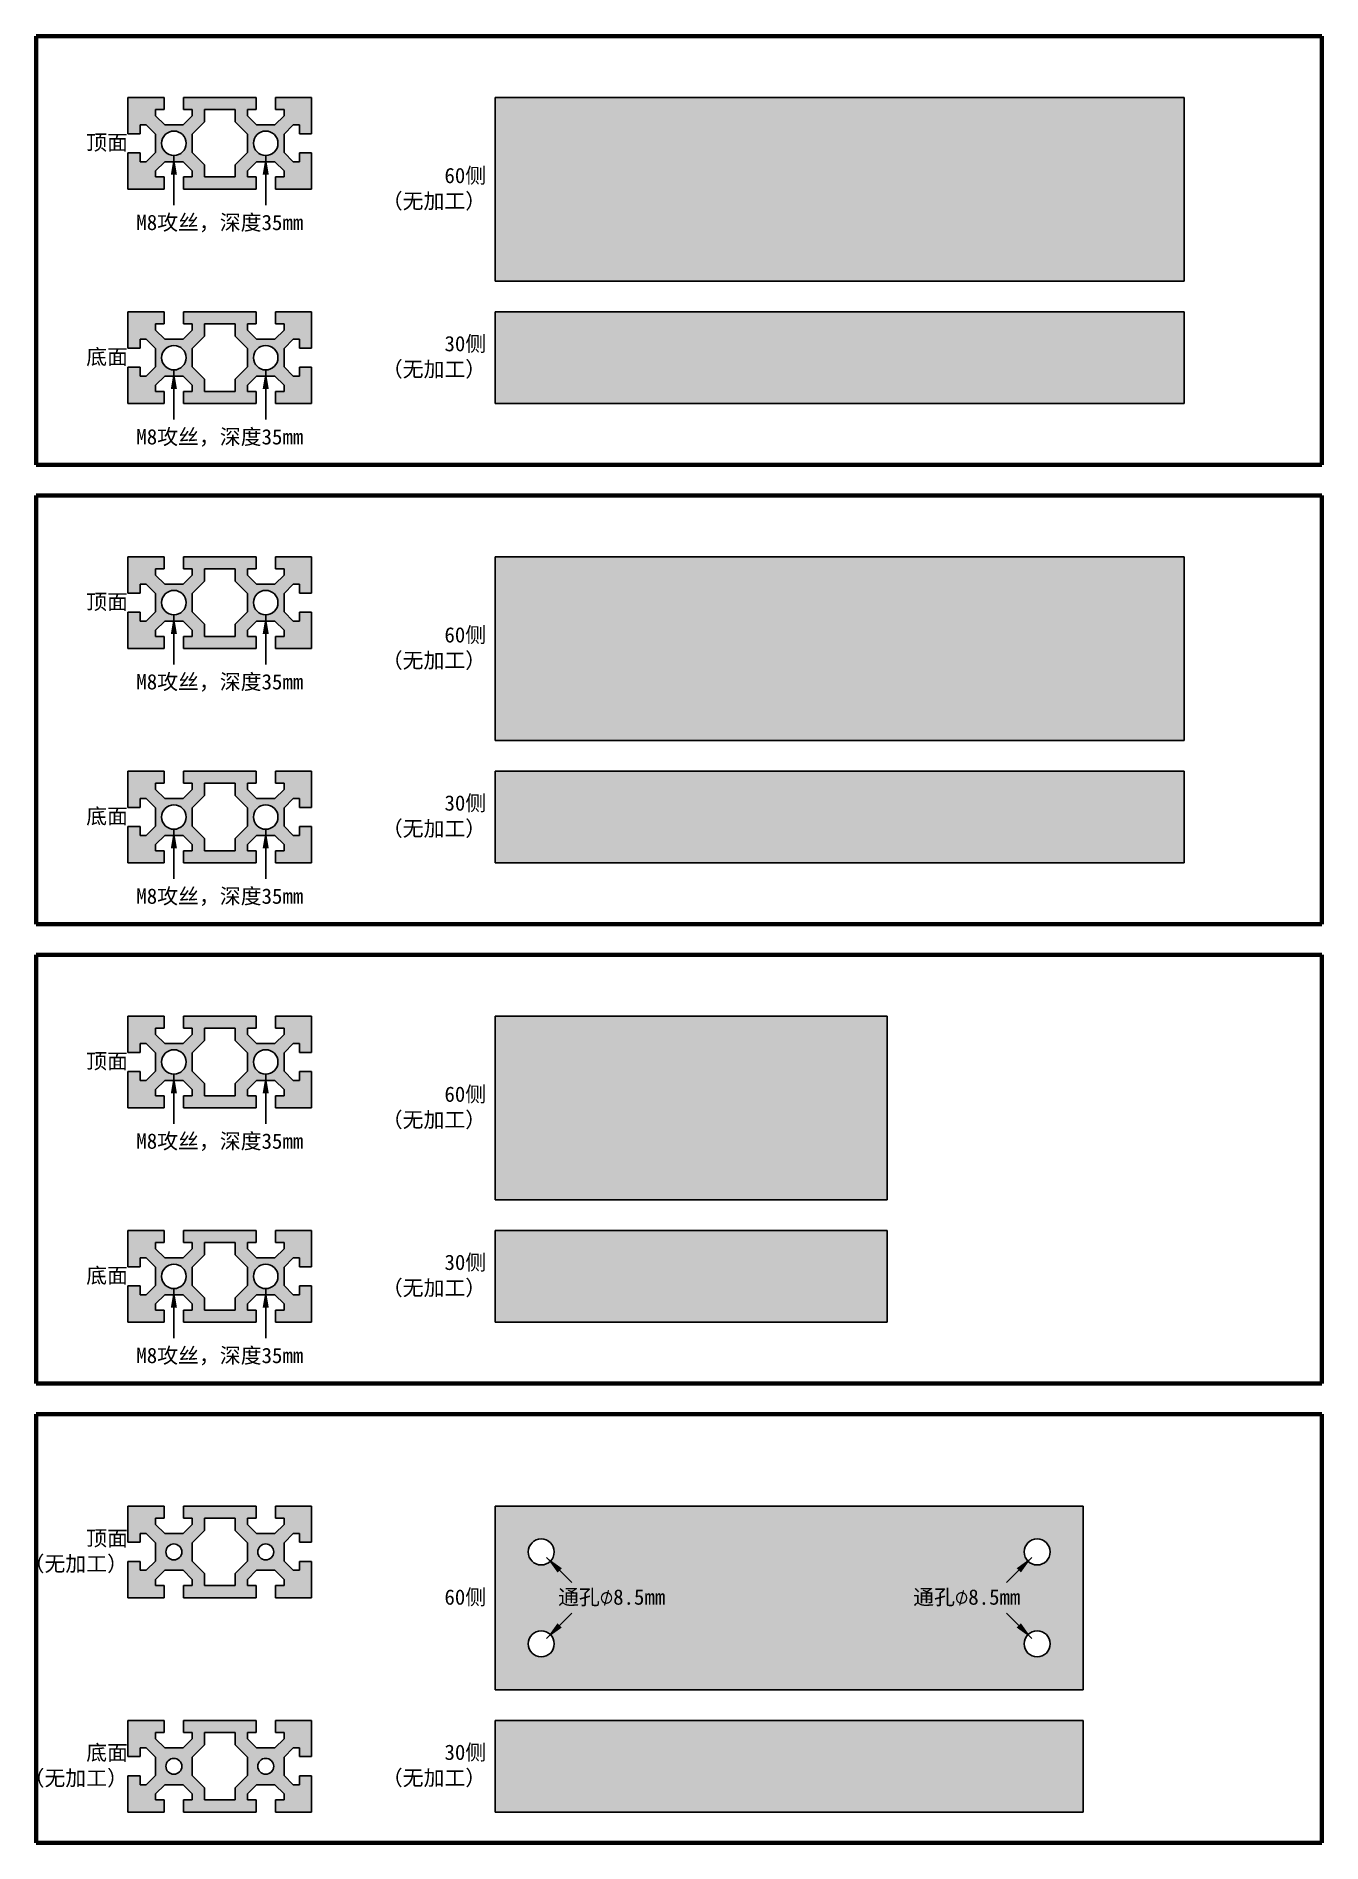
# Model space of a CAD drawing. Header units: millimetres. Extents: x 0 to 420, y -570 to 20.
import ezdxf

# ---------------------------------------------------------------- set-up
doc = ezdxf.new("R2010")
doc.units = ezdxf.units.MM
doc.layers.get('0').update_dxf_attribs({"lineweight": 25, "true_color": 0x000000})
doc.layers.add('Annotations', color=1, linetype='Continuous', lineweight=25, true_color=0xff0000)
doc.layers.add('Edges', color=7, linetype='Continuous', lineweight=100, true_color=0x000000)
doc.styles.get("Standard").update_dxf_attribs({"font": ''})
doc.styles.add('textstyle0', font='')
doc.styles.add('textstyle1', font='')
doc.styles.add('textstyle10', font='')
doc.styles.add('textstyle11', font='')
doc.styles.add('textstyle12', font='')
doc.styles.add('textstyle13', font='')
doc.styles.add('textstyle14', font='')
doc.styles.add('textstyle15', font='')
doc.styles.add('textstyle16', font='')
doc.styles.add('textstyle17', font='')
doc.styles.add('textstyle18', font='')
doc.styles.add('textstyle19', font='')
doc.styles.add('textstyle2', font='')
doc.styles.add('textstyle20', font='')
doc.styles.add('textstyle21', font='')
doc.styles.add('textstyle22', font='')
doc.styles.add('textstyle23', font='')
doc.styles.add('textstyle3', font='')
doc.styles.add('textstyle4', font='')
doc.styles.add('textstyle5', font='')
doc.styles.add('textstyle6', font='')
doc.styles.add('textstyle7', font='')
doc.styles.add('textstyle8', font='')
doc.styles.add('textstyle9', font='')
doc.styles.get('Standard').set_extended_font_data('txt')
doc.styles.get('textstyle0').set_extended_font_data('SimHei')
doc.styles.get('textstyle1').set_extended_font_data('SimHei')
doc.styles.get('textstyle10').set_extended_font_data('SimHei')
doc.styles.get('textstyle11').set_extended_font_data('SimHei')
doc.styles.get('textstyle12').set_extended_font_data('SimHei')
doc.styles.get('textstyle13').set_extended_font_data('SimHei')
doc.styles.get('textstyle14').set_extended_font_data('SimHei')
doc.styles.get('textstyle15').set_extended_font_data('SimHei')
doc.styles.get('textstyle16').set_extended_font_data('SimHei')
doc.styles.get('textstyle17').set_extended_font_data('SimHei')
doc.styles.get('textstyle18').set_extended_font_data('SimHei')
doc.styles.get('textstyle19').set_extended_font_data('SimHei')
doc.styles.get('textstyle2').set_extended_font_data('SimHei')
doc.styles.get('textstyle20').set_extended_font_data('SimHei')
doc.styles.get('textstyle21').set_extended_font_data('SimHei')
doc.styles.get('textstyle22').set_extended_font_data('SimHei')
doc.styles.get('textstyle23').set_extended_font_data('SimHei')
doc.styles.get('textstyle3').set_extended_font_data('SimHei')
doc.styles.get('textstyle4').set_extended_font_data('SimHei')
doc.styles.get('textstyle5').set_extended_font_data('SimHei')
doc.styles.get('textstyle6').set_extended_font_data('SimHei')
doc.styles.get('textstyle7').set_extended_font_data('SimHei')
doc.styles.get('textstyle8').set_extended_font_data('SimHei')
doc.styles.get('textstyle9').set_extended_font_data('SimHei')
doc.dimstyles.get("Standard").update_dxf_attribs({"dimtxt": 6, "dimasz": 6, "dimexe": 3, "dimexo": 1.5, "dimgap": 1.5, "dimtad": 1, "dimtxsty": 'Standard', "dimcen": 2.5, "dimadec": 0, "dimazin": 0, "dimtfac": 1, "dimtmove": 0, "dimatfit": 3, "dimfxl": 1, "dimarcsym": 0})

msp = doc.modelspace()

# ---------------------------------------------------------------- hatches: boundary and pattern name
h = msp.add_hatch(color=256)
h.paths.add_polyline_path([(65, -8), (69, -12), (69, -18), (65, -22), (65, -26), (55, -26), (55, -22), (51, -18), (51, -12), (55, -8), (55, -4), (65, -4)])
h.paths.add_polyline_path([(48.15, 0), (71.85, 0), (71.85, -4), (69, -4), (69, -6), (72, -9), (78, -9), (81, -6), (81, -4), (78.15, -4), (78.15, 0), (90, 0), (90, -11.85), (86, -11.85), (86, -9), (84, -9), (81, -12), (81, -18), (84, -21), (86, -21), (86, -18.15), (90, -18.15), (90, -30), (78.15, -30), (78.15, -26), (81, -26), (81, -24), (78, -21), (72, -21), (69, -24), (69, -26), (71.85, -26), (71.85, -30), (48.15, -30), (48.15, -26), (51, -26), (51, -24), (48, -21), (42, -21), (39, -24), (39, -26), (41.85, -26), (41.85, -30), (30, -30), (30, -18.15), (34, -18.15), (34, -21), (36, -21), (39, -18), (39, -12), (36, -9), (34, -9), (34, -11.85), (30, -11.85), (30, 0), (41.85, 0), (41.85, -4), (39, -4), (39, -6), (42, -9), (48, -9), (51, -6), (51, -4), (48.15, -4)])
edge = h.paths.add_edge_path()
edge.add_arc((75, -15), 4, 0, 360)
edge = h.paths.add_edge_path()
edge.add_arc((45, -15), 4, 0, 360)
h = msp.add_hatch(color=256)
h.paths.add_polyline_path([(150, -60), (375, -60), (375, 0), (150, 0)])
h.paths.add_polyline_path([(150, -100), (375, -100), (375, -70), (150, -70)])
h = msp.add_hatch(color=256)
h.paths.add_polyline_path([(65, -78), (69, -82), (69, -88), (65, -92), (65, -96), (55, -96), (55, -92), (51, -88), (51, -82), (55, -78), (55, -74), (65, -74)])
h.paths.add_polyline_path([(48.15, -70), (71.85, -70), (71.85, -74), (69, -74), (69, -76), (72, -79), (78, -79), (81, -76), (81, -74), (78.15, -74), (78.15, -70), (90, -70), (90, -81.85), (86, -81.85), (86, -79), (84, -79), (81, -82), (81, -88), (84, -91), (86, -91), (86, -88.15), (90, -88.15), (90, -100), (78.15, -100), (78.15, -96), (81, -96), (81, -94), (78, -91), (72, -91), (69, -94), (69, -96), (71.85, -96), (71.85, -100), (48.15, -100), (48.15, -96), (51, -96), (51, -94), (48, -91), (42, -91), (39, -94), (39, -96), (41.85, -96), (41.85, -100), (30, -100), (30, -88.15), (34, -88.15), (34, -91), (36, -91), (39, -88), (39, -82), (36, -79), (34, -79), (34, -81.85), (30, -81.85), (30, -70), (41.85, -70), (41.85, -74), (39, -74), (39, -76), (42, -79), (48, -79), (51, -76), (51, -74), (48.15, -74)])
edge = h.paths.add_edge_path()
edge.add_arc((75, -85), 4, 0, 360)
edge = h.paths.add_edge_path()
edge.add_arc((45, -85), 4, 0, 360)
h = msp.add_hatch(color=256)
h.paths.add_polyline_path([(65, -158), (69, -162), (69, -168), (65, -172), (65, -176), (55, -176), (55, -172), (51, -168), (51, -162), (55, -158), (55, -154), (65, -154)])
h.paths.add_polyline_path([(48.15, -150), (71.85, -150), (71.85, -154), (69, -154), (69, -156), (72, -159), (78, -159), (81, -156), (81, -154), (78.15, -154), (78.15, -150), (90, -150), (90, -161.85), (86, -161.85), (86, -159), (84, -159), (81, -162), (81, -168), (84, -171), (86, -171), (86, -168.15), (90, -168.15), (90, -180), (78.15, -180), (78.15, -176), (81, -176), (81, -174), (78, -171), (72, -171), (69, -174), (69, -176), (71.85, -176), (71.85, -180), (48.15, -180), (48.15, -176), (51, -176), (51, -174), (48, -171), (42, -171), (39, -174), (39, -176), (41.85, -176), (41.85, -180), (30, -180), (30, -168.15), (34, -168.15), (34, -171), (36, -171), (39, -168), (39, -162), (36, -159), (34, -159), (34, -161.85), (30, -161.85), (30, -150), (41.85, -150), (41.85, -154), (39, -154), (39, -156), (42, -159), (48, -159), (51, -156), (51, -154), (48.15, -154)])
edge = h.paths.add_edge_path()
edge.add_arc((75, -165), 4, 0, 360)
edge = h.paths.add_edge_path()
edge.add_arc((45, -165), 4, 0, 360)
h = msp.add_hatch(color=256)
h.paths.add_polyline_path([(150, -210), (375, -210), (375, -150), (150, -150)])
h.paths.add_polyline_path([(150, -250), (375, -250), (375, -220), (150, -220)])
h = msp.add_hatch(color=256)
h.paths.add_polyline_path([(65, -228), (69, -232), (69, -238), (65, -242), (65, -246), (55, -246), (55, -242), (51, -238), (51, -232), (55, -228), (55, -224), (65, -224)])
h.paths.add_polyline_path([(48.15, -220), (71.85, -220), (71.85, -224), (69, -224), (69, -226), (72, -229), (78, -229), (81, -226), (81, -224), (78.15, -224), (78.15, -220), (90, -220), (90, -231.85), (86, -231.85), (86, -229), (84, -229), (81, -232), (81, -238), (84, -241), (86, -241), (86, -238.15), (90, -238.15), (90, -250), (78.15, -250), (78.15, -246), (81, -246), (81, -244), (78, -241), (72, -241), (69, -244), (69, -246), (71.85, -246), (71.85, -250), (48.15, -250), (48.15, -246), (51, -246), (51, -244), (48, -241), (42, -241), (39, -244), (39, -246), (41.85, -246), (41.85, -250), (30, -250), (30, -238.15), (34, -238.15), (34, -241), (36, -241), (39, -238), (39, -232), (36, -229), (34, -229), (34, -231.85), (30, -231.85), (30, -220), (41.85, -220), (41.85, -224), (39, -224), (39, -226), (42, -229), (48, -229), (51, -226), (51, -224), (48.15, -224)])
edge = h.paths.add_edge_path()
edge.add_arc((75, -235), 4, 0, 360)
edge = h.paths.add_edge_path()
edge.add_arc((45, -235), 4, 0, 360)
h = msp.add_hatch(color=256)
h.paths.add_polyline_path([(65, -308), (69, -312), (69, -318), (65, -322), (65, -326), (55, -326), (55, -322), (51, -318), (51, -312), (55, -308), (55, -304), (65, -304)])
h.paths.add_polyline_path([(48.15, -300), (71.85, -300), (71.85, -304), (69, -304), (69, -306), (72, -309), (78, -309), (81, -306), (81, -304), (78.15, -304), (78.15, -300), (90, -300), (90, -311.85), (86, -311.85), (86, -309), (84, -309), (81, -312), (81, -318), (84, -321), (86, -321), (86, -318.15), (90, -318.15), (90, -330), (78.15, -330), (78.15, -326), (81, -326), (81, -324), (78, -321), (72, -321), (69, -324), (69, -326), (71.85, -326), (71.85, -330), (48.15, -330), (48.15, -326), (51, -326), (51, -324), (48, -321), (42, -321), (39, -324), (39, -326), (41.85, -326), (41.85, -330), (30, -330), (30, -318.15), (34, -318.15), (34, -321), (36, -321), (39, -318), (39, -312), (36, -309), (34, -309), (34, -311.85), (30, -311.85), (30, -300), (41.85, -300), (41.85, -304), (39, -304), (39, -306), (42, -309), (48, -309), (51, -306), (51, -304), (48.15, -304)])
edge = h.paths.add_edge_path()
edge.add_arc((75, -315), 4, 0, 360)
edge = h.paths.add_edge_path()
edge.add_arc((45, -315), 4, 0, 360)
h = msp.add_hatch(color=256)
h.paths.add_polyline_path([(278, -370), (150, -370), (150, -400), (278, -400)])
h.paths.add_polyline_path([(150, -360), (278, -360), (278, -300), (150, -300)])
h = msp.add_hatch(color=256)
h.paths.add_polyline_path([(65, -378), (69, -382), (69, -388), (65, -392), (65, -396), (55, -396), (55, -392), (51, -388), (51, -382), (55, -378), (55, -374), (65, -374)])
h.paths.add_polyline_path([(48.15, -370), (71.85, -370), (71.85, -374), (69, -374), (69, -376), (72, -379), (78, -379), (81, -376), (81, -374), (78.15, -374), (78.15, -370), (90, -370), (90, -381.85), (86, -381.85), (86, -379), (84, -379), (81, -382), (81, -388), (84, -391), (86, -391), (86, -388.15), (90, -388.15), (90, -400), (78.15, -400), (78.15, -396), (81, -396), (81, -394), (78, -391), (72, -391), (69, -394), (69, -396), (71.85, -396), (71.85, -400), (48.15, -400), (48.15, -396), (51, -396), (51, -394), (48, -391), (42, -391), (39, -394), (39, -396), (41.85, -396), (41.85, -400), (30, -400), (30, -388.15), (34, -388.15), (34, -391), (36, -391), (39, -388), (39, -382), (36, -379), (34, -379), (34, -381.85), (30, -381.85), (30, -370), (41.85, -370), (41.85, -374), (39, -374), (39, -376), (42, -379), (48, -379), (51, -376), (51, -374), (48.15, -374)])
edge = h.paths.add_edge_path()
edge.add_arc((75, -385), 4, 0, 360)
edge = h.paths.add_edge_path()
edge.add_arc((45, -385), 4, 0, 360)
h = msp.add_hatch(color=256)
h.paths.add_polyline_path([(36, -469), (39, -472), (39, -478), (36, -481), (34, -481), (34, -478.15), (30, -478.15), (30, -490), (41.85, -490), (41.85, -486), (39, -486), (39, -484), (42, -481), (48, -481), (51, -484), (51, -486), (48.15, -486), (48.15, -490), (71.85, -490), (71.85, -486), (69, -486), (69, -484), (72, -481), (78, -481), (81, -484), (81, -486), (78.15, -486), (78.15, -490), (90, -490), (90, -478.15), (86, -478.15), (86, -481), (84, -481), (81, -478), (81, -472), (84, -469), (86, -469), (86, -471.85), (90, -471.85), (90, -460), (78.15, -460), (78.15, -464), (81, -464), (81, -466), (78, -469), (72, -469), (69, -466), (69, -464), (71.85, -464), (71.85, -460), (48.15, -460), (48.15, -464), (51, -464), (51, -466), (48, -469), (42, -469), (39, -466), (39, -464), (41.85, -464), (41.85, -460), (30, -460), (30, -471.85), (34, -471.85), (34, -469)])
h.paths.add_polyline_path([(65, -482), (65, -486), (55, -486), (55, -482), (51, -478), (51, -472), (55, -468), (55, -464), (65, -464), (65, -468), (69, -472), (69, -478)])
edge = h.paths.add_edge_path()
edge.add_arc((45, -475), 2.6, 0, 360)
edge = h.paths.add_edge_path()
edge.add_arc((75, -475), 2.6, 0, 360)
h = msp.add_hatch(color=256)
h.paths.add_polyline_path([(150, -460), (150, -520), (342, -520), (342, -460)])
edge = h.paths.add_edge_path()
edge.add_arc((165, -475), 4.25, 0, 360)
edge = h.paths.add_edge_path()
edge.add_arc((327, -475), 4.25, 0, 360)
edge = h.paths.add_edge_path()
edge.add_arc((165, -505), 4.25, 0, 360)
edge = h.paths.add_edge_path()
edge.add_arc((327, -505), 4.25, 0, 360)
h = msp.add_hatch(color=256)
h.paths.add_polyline_path([(36, -539), (39, -542), (39, -548), (36, -551), (34, -551), (34, -548.15), (30, -548.15), (30, -560), (41.85, -560), (41.85, -556), (39, -556), (39, -554), (42, -551), (48, -551), (51, -554), (51, -556), (48.15, -556), (48.15, -560), (71.85, -560), (71.85, -556), (69, -556), (69, -554), (72, -551), (78, -551), (81, -554), (81, -556), (78.15, -556), (78.15, -560), (90, -560), (90, -548.15), (86, -548.15), (86, -551), (84, -551), (81, -548), (81, -542), (84, -539), (86, -539), (86, -541.85), (90, -541.85), (90, -530), (78.15, -530), (78.15, -534), (81, -534), (81, -536), (78, -539), (72, -539), (69, -536), (69, -534), (71.85, -534), (71.85, -530), (48.15, -530), (48.15, -534), (51, -534), (51, -536), (48, -539), (42, -539), (39, -536), (39, -534), (41.85, -534), (41.85, -530), (30, -530), (30, -541.85), (34, -541.85), (34, -539)])
h.paths.add_polyline_path([(65, -552), (65, -556), (55, -556), (55, -552), (51, -548), (51, -542), (55, -538), (55, -534), (65, -534), (65, -538), (69, -542), (69, -548)])
edge = h.paths.add_edge_path()
edge.add_arc((45, -545), 2.6, 0, 360)
edge = h.paths.add_edge_path()
edge.add_arc((75, -545), 2.6, 0, 360)
msp.add_hatch(color=256).paths.add_polyline_path([(342, -560), (342, -530), (150, -530), (150, -560)])

# ---------------------------------------------------------------- linework, layer by layer
for p, q in [((30, -11.85), (30, 0)), ((30, 0), (41.85, 0)), ((41.85, 0), (41.85, -4)), ((48.15, 0), (48.15, -4)), ((48.15, 0), (71.85, 0)), ((71.85, 0), (71.85, -4)), ((78.15, 0), (78.15, -4)), ((375, 0), (150, 0)), ((150, 0), (150, -60)), ((375, -60), (375, 0)), ((39, -4), (41.85, -4)), ((39, -6), (39, -4)), ((48.15, -4), (51, -4)), ((51, -4), (51, -6)), ((55, -8), (55, -4)), ((55, -4), (65, -4)), ((65, -8), (65, -4)), ((69, -4), (71.85, -4)), ((69, -6), (69, -4)), ((78.15, 0), (90, 0)), ((78.15, -4), (81, -4)), ((81, -4), (81, -6)), ((90, 0), (90, -11.85)), ((34, -11.85), (34, -9)), ((34, -9), (36, -9)), ((36, -9), (39, -12)), ((42, -9), (39, -6)), ((48, -9), (42, -9)), ((51, -6), (48, -9)), ((51, -12), (55, -8)), ((65, -8), (69, -12)), ((72, -9), (69, -6)), ((78, -9), (72, -9)), ((81, -6), (78, -9)), ((81, -12), (84, -9)), ((84, -9), (86, -9)), ((86, -9), (86, -11.85)), ((30, -11.85), (34, -11.85)), ((39, -12), (39, -18)), ((51, -18), (51, -12)), ((69, -12), (69, -18)), ((81, -18), (81, -12)), ((90, -11.85), (86, -11.85)), ((30, -30), (30, -18.15)), ((30, -18.15), (34, -18.15)), ((34, -21), (34, -18.15)), ((36, -21), (34, -21)), ((39, -18), (36, -21)), ((39, -24), (42, -21)), ((42, -21), (48, -21)), ((48, -21), (51, -24)), ((55, -22), (51, -18)), ((55, -22), (55, -26)), ((69, -18), (65, -22)), ((65, -22), (65, -26)), ((69, -24), (72, -21)), ((72, -21), (78, -21)), ((78, -21), (81, -24)), ((84, -21), (81, -18)), ((86, -21), (84, -21)), ((90, -18.15), (86, -18.15)), ((86, -18.15), (86, -21)), ((90, -18.15), (90, -30)), ((39, -26), (39, -24)), ((41.85, -26), (39, -26)), ((41.85, -30), (41.85, -26)), ((48.15, -30), (48.15, -26)), ((51, -26), (48.15, -26)), ((51, -24), (51, -26)), ((65, -26), (55, -26)), ((69, -26), (69, -24)), ((71.85, -26), (69, -26)), ((71.85, -30), (71.85, -26)), ((78.15, -30), (78.15, -26)), ((81, -26), (78.15, -26)), ((81, -24), (81, -26)), ((41.85, -30), (30, -30)), ((71.85, -30), (48.15, -30)), ((90, -30), (78.15, -30)), ((150, -60), (375, -60)), ((30, -81.85), (30, -70)), ((30, -70), (41.85, -70)), ((41.85, -70), (41.85, -74)), ((48.15, -70), (48.15, -74)), ((48.15, -70), (71.85, -70)), ((71.85, -70), (71.85, -74)), ((78.15, -70), (90, -70)), ((78.15, -70), (78.15, -74)), ((90, -70), (90, -81.85)), ((375, -70), (150, -70)), ((150, -70), (150, -100)), ((375, -100), (375, -70)), ((39, -74), (41.85, -74)), ((39, -76), (39, -74)), ((42, -79), (39, -76)), ((51, -76), (48, -79)), ((48.15, -74), (51, -74)), ((51, -74), (51, -76)), ((55, -78), (55, -74)), ((55, -74), (65, -74)), ((65, -78), (65, -74)), ((69, -74), (71.85, -74)), ((69, -76), (69, -74)), ((72, -79), (69, -76)), ((81, -76), (78, -79)), ((78.15, -74), (81, -74)), ((81, -74), (81, -76)), ((30, -81.85), (34, -81.85)), ((34, -81.85), (34, -79)), ((34, -79), (36, -79)), ((36, -79), (39, -82)), ((39, -82), (39, -88)), ((48, -79), (42, -79)), ((51, -82), (55, -78)), ((51, -88), (51, -82)), ((65, -78), (69, -82)), ((69, -82), (69, -88)), ((78, -79), (72, -79)), ((81, -82), (84, -79)), ((81, -88), (81, -82)), ((84, -79), (86, -79)), ((86, -79), (86, -81.85)), ((90, -81.85), (86, -81.85)), ((30, -100), (30, -88.15)), ((30, -88.15), (34, -88.15)), ((34, -91), (34, -88.15)), ((39, -88), (36, -91)), ((55, -92), (51, -88)), ((69, -88), (65, -92)), ((84, -91), (81, -88)), ((90, -88.15), (86, -88.15)), ((86, -88.15), (86, -91)), ((90, -88.15), (90, -100)), ((36, -91), (34, -91)), ((39, -94), (42, -91)), ((39, -96), (39, -94)), ((42, -91), (48, -91)), ((48, -91), (51, -94)), ((51, -94), (51, -96)), ((55, -92), (55, -96)), ((65, -92), (65, -96)), ((69, -94), (72, -91)), ((69, -96), (69, -94)), ((72, -91), (78, -91)), ((78, -91), (81, -94)), ((81, -94), (81, -96)), ((86, -91), (84, -91)), ((41.85, -100), (30, -100)), ((41.85, -96), (39, -96)), ((41.85, -100), (41.85, -96)), ((48.15, -100), (48.15, -96)), ((51, -96), (48.15, -96)), ((71.85, -100), (48.15, -100)), ((65, -96), (55, -96)), ((71.85, -96), (69, -96)), ((71.85, -100), (71.85, -96)), ((78.15, -100), (78.15, -96)), ((81, -96), (78.15, -96)), ((90, -100), (78.15, -100)), ((150, -100), (375, -100)), ((30, -161.85), (30, -150)), ((30, -150), (41.85, -150)), ((41.85, -150), (41.85, -154)), ((48.15, -150), (48.15, -154)), ((48.15, -150), (71.85, -150)), ((71.85, -150), (71.85, -154)), ((78.15, -150), (90, -150)), ((78.15, -150), (78.15, -154)), ((90, -150), (90, -161.85)), ((375, -150), (150, -150)), ((150, -150), (150, -210)), ((375, -210), (375, -150)), ((34, -161.85), (34, -159)), ((34, -159), (36, -159)), ((36, -159), (39, -162)), ((39, -154), (41.85, -154)), ((39, -156), (39, -154)), ((42, -159), (39, -156)), ((48, -159), (42, -159)), ((51, -156), (48, -159)), ((48.15, -154), (51, -154)), ((51, -154), (51, -156)), ((51, -162), (55, -158)), ((55, -158), (55, -154)), ((55, -154), (65, -154)), ((65, -158), (65, -154)), ((65, -158), (69, -162)), ((69, -154), (71.85, -154)), ((69, -156), (69, -154)), ((72, -159), (69, -156)), ((78, -159), (72, -159)), ((81, -156), (78, -159)), ((78.15, -154), (81, -154)), ((81, -154), (81, -156)), ((81, -162), (84, -159)), ((84, -159), (86, -159)), ((86, -159), (86, -161.85)), ((30, -161.85), (34, -161.85)), ((39, -162), (39, -168)), ((51, -168), (51, -162)), ((69, -162), (69, -168)), ((81, -168), (81, -162)), ((90, -161.85), (86, -161.85)), ((30, -180), (30, -168.15)), ((30, -168.15), (34, -168.15)), ((34, -171), (34, -168.15)), ((36, -171), (34, -171)), ((39, -168), (36, -171)), ((39, -174), (42, -171)), ((42, -171), (48, -171)), ((48, -171), (51, -174)), ((55, -172), (51, -168)), ((69, -168), (65, -172)), ((69, -174), (72, -171)), ((72, -171), (78, -171)), ((78, -171), (81, -174)), ((84, -171), (81, -168)), ((86, -171), (84, -171)), ((90, -168.15), (86, -168.15)), ((86, -168.15), (86, -171)), ((90, -168.15), (90, -180)), ((39, -176), (39, -174)), ((41.85, -176), (39, -176)), ((41.85, -180), (41.85, -176)), ((48.15, -180), (48.15, -176)), ((51, -176), (48.15, -176)), ((51, -174), (51, -176)), ((55, -172), (55, -176)), ((65, -176), (55, -176)), ((65, -172), (65, -176)), ((69, -176), (69, -174)), ((71.85, -176), (69, -176)), ((71.85, -180), (71.85, -176)), ((78.15, -180), (78.15, -176)), ((81, -176), (78.15, -176)), ((81, -174), (81, -176)), ((41.85, -180), (30, -180)), ((71.85, -180), (48.15, -180)), ((90, -180), (78.15, -180)), ((150, -210), (375, -210)), ((30, -231.85), (30, -220)), ((30, -220), (41.85, -220)), ((39, -224), (41.85, -224)), ((39, -226), (39, -224)), ((41.85, -220), (41.85, -224)), ((48.15, -220), (48.15, -224)), ((48.15, -220), (71.85, -220)), ((48.15, -224), (51, -224)), ((51, -224), (51, -226)), ((55, -228), (55, -224)), ((55, -224), (65, -224)), ((65, -228), (65, -224)), ((69, -224), (71.85, -224)), ((69, -226), (69, -224)), ((71.85, -220), (71.85, -224)), ((78.15, -220), (90, -220)), ((78.15, -220), (78.15, -224)), ((78.15, -224), (81, -224)), ((81, -224), (81, -226)), ((90, -220), (90, -231.85)), ((375, -220), (150, -220)), ((150, -220), (150, -250)), ((375, -250), (375, -220)), ((34, -231.85), (34, -229)), ((34, -229), (36, -229)), ((36, -229), (39, -232)), ((42, -229), (39, -226)), ((48, -229), (42, -229)), ((51, -226), (48, -229)), ((51, -232), (55, -228)), ((65, -228), (69, -232)), ((72, -229), (69, -226)), ((78, -229), (72, -229)), ((81, -226), (78, -229)), ((81, -232), (84, -229)), ((84, -229), (86, -229)), ((86, -229), (86, -231.85)), ((30, -231.85), (34, -231.85)), ((39, -232), (39, -238)), ((51, -238), (51, -232)), ((69, -232), (69, -238)), ((81, -238), (81, -232)), ((90, -231.85), (86, -231.85)), ((30, -250), (30, -238.15)), ((30, -238.15), (34, -238.15)), ((34, -241), (34, -238.15)), ((36, -241), (34, -241)), ((39, -238), (36, -241)), ((39, -244), (42, -241)), ((42, -241), (48, -241)), ((48, -241), (51, -244)), ((55, -242), (51, -238)), ((69, -238), (65, -242)), ((69, -244), (72, -241)), ((72, -241), (78, -241)), ((78, -241), (81, -244)), ((84, -241), (81, -238)), ((86, -241), (84, -241)), ((90, -238.15), (86, -238.15)), ((86, -238.15), (86, -241)), ((90, -238.15), (90, -250)), ((39, -246), (39, -244)), ((41.85, -246), (39, -246)), ((41.85, -250), (41.85, -246)), ((48.15, -250), (48.15, -246)), ((51, -246), (48.15, -246)), ((51, -244), (51, -246)), ((55, -242), (55, -246)), ((65, -246), (55, -246)), ((65, -242), (65, -246)), ((69, -246), (69, -244)), ((71.85, -246), (69, -246)), ((71.85, -250), (71.85, -246)), ((78.15, -250), (78.15, -246)), ((81, -246), (78.15, -246)), ((81, -244), (81, -246)), ((41.85, -250), (30, -250)), ((71.85, -250), (48.15, -250)), ((90, -250), (78.15, -250)), ((150, -250), (375, -250)), ((30, -311.85), (30, -300)), ((30, -300), (41.85, -300)), ((41.85, -300), (41.85, -304)), ((48.15, -300), (48.15, -304)), ((48.15, -300), (71.85, -300)), ((71.85, -300), (71.85, -304)), ((78.15, -300), (90, -300)), ((78.15, -300), (78.15, -304)), ((90, -300), (90, -311.85)), ((278, -300), (150, -300)), ((150, -300), (150, -360)), ((278, -360), (278, -300)), ((39, -304), (41.85, -304)), ((39, -306), (39, -304)), ((42, -309), (39, -306)), ((51, -306), (48, -309)), ((48.15, -304), (51, -304)), ((51, -304), (51, -306)), ((55, -308), (55, -304)), ((55, -304), (65, -304)), ((65, -308), (65, -304)), ((69, -304), (71.85, -304)), ((69, -306), (69, -304)), ((72, -309), (69, -306)), ((81, -306), (78, -309)), ((78.15, -304), (81, -304)), ((81, -304), (81, -306)), ((30, -311.85), (34, -311.85)), ((34, -311.85), (34, -309)), ((34, -309), (36, -309)), ((36, -309), (39, -312)), ((39, -312), (39, -318)), ((48, -309), (42, -309)), ((51, -312), (55, -308)), ((51, -318), (51, -312)), ((65, -308), (69, -312)), ((69, -312), (69, -318)), ((78, -309), (72, -309)), ((81, -312), (84, -309)), ((81, -318), (81, -312)), ((84, -309), (86, -309)), ((86, -309), (86, -311.85)), ((90, -311.85), (86, -311.85)), ((30, -330), (30, -318.15)), ((30, -318.15), (34, -318.15)), ((34, -321), (34, -318.15)), ((39, -318), (36, -321)), ((55, -322), (51, -318)), ((69, -318), (65, -322)), ((84, -321), (81, -318)), ((90, -318.15), (86, -318.15)), ((86, -318.15), (86, -321)), ((90, -318.15), (90, -330)), ((36, -321), (34, -321)), ((39, -324), (42, -321)), ((39, -326), (39, -324)), ((42, -321), (48, -321)), ((48, -321), (51, -324)), ((51, -324), (51, -326)), ((55, -322), (55, -326)), ((65, -322), (65, -326)), ((69, -324), (72, -321)), ((69, -326), (69, -324)), ((72, -321), (78, -321)), ((78, -321), (81, -324)), ((81, -324), (81, -326)), ((86, -321), (84, -321)), ((41.85, -330), (30, -330)), ((41.85, -326), (39, -326)), ((41.85, -330), (41.85, -326)), ((48.15, -330), (48.15, -326)), ((51, -326), (48.15, -326)), ((71.85, -330), (48.15, -330)), ((65, -326), (55, -326)), ((71.85, -326), (69, -326)), ((71.85, -330), (71.85, -326)), ((78.15, -330), (78.15, -326)), ((81, -326), (78.15, -326)), ((90, -330), (78.15, -330)), ((150, -360), (278, -360)), ((30, -381.85), (30, -370)), ((30, -370), (41.85, -370)), ((41.85, -370), (41.85, -374)), ((48.15, -370), (48.15, -374)), ((48.15, -370), (71.85, -370)), ((71.85, -370), (71.85, -374)), ((78.15, -370), (90, -370)), ((78.15, -370), (78.15, -374)), ((90, -370), (90, -381.85)), ((278, -370), (150, -370)), ((150, -370), (150, -400)), ((278, -400), (278, -370)), ((39, -374), (41.85, -374)), ((39, -376), (39, -374)), ((42, -379), (39, -376)), ((51, -376), (48, -379)), ((48.15, -374), (51, -374)), ((51, -374), (51, -376)), ((55, -378), (55, -374)), ((55, -374), (65, -374)), ((65, -378), (65, -374)), ((69, -374), (71.85, -374)), ((69, -376), (69, -374)), ((72, -379), (69, -376)), ((81, -376), (78, -379)), ((78.15, -374), (81, -374)), ((81, -374), (81, -376)), ((30, -381.85), (34, -381.85)), ((34, -381.85), (34, -379)), ((34, -379), (36, -379)), ((36, -379), (39, -382)), ((39, -382), (39, -388)), ((48, -379), (42, -379)), ((51, -382), (55, -378)), ((51, -388), (51, -382)), ((65, -378), (69, -382)), ((69, -382), (69, -388)), ((78, -379), (72, -379)), ((81, -382), (84, -379)), ((81, -388), (81, -382)), ((84, -379), (86, -379)), ((86, -379), (86, -381.85)), ((90, -381.85), (86, -381.85)), ((30, -400), (30, -388.15)), ((30, -388.15), (34, -388.15)), ((34, -391), (34, -388.15)), ((39, -388), (36, -391)), ((55, -392), (51, -388)), ((69, -388), (65, -392)), ((84, -391), (81, -388)), ((90, -388.15), (86, -388.15)), ((86, -388.15), (86, -391)), ((90, -388.15), (90, -400)), ((36, -391), (34, -391)), ((39, -394), (42, -391)), ((39, -396), (39, -394)), ((42, -391), (48, -391)), ((48, -391), (51, -394)), ((51, -394), (51, -396)), ((55, -392), (55, -396)), ((65, -392), (65, -396)), ((69, -394), (72, -391)), ((69, -396), (69, -394)), ((72, -391), (78, -391)), ((78, -391), (81, -394)), ((81, -394), (81, -396)), ((86, -391), (84, -391)), ((41.85, -400), (30, -400)), ((41.85, -396), (39, -396)), ((41.85, -400), (41.85, -396)), ((48.15, -400), (48.15, -396)), ((51, -396), (48.15, -396)), ((71.85, -400), (48.15, -400)), ((65, -396), (55, -396)), ((71.85, -396), (69, -396)), ((71.85, -400), (71.85, -396)), ((78.15, -400), (78.15, -396)), ((81, -396), (78.15, -396)), ((90, -400), (78.15, -400)), ((150, -400), (278, -400)), ((30, -471.85), (30, -460)), ((30, -460), (41.85, -460)), ((41.85, -460), (41.85, -464)), ((48.15, -460), (48.15, -464)), ((48.15, -460), (71.85, -460)), ((71.85, -460), (71.85, -464)), ((78.15, -460), (90, -460)), ((78.15, -460), (78.15, -464)), ((90, -460), (90, -471.85)), ((342, -460), (150, -460)), ((150, -460), (150, -520)), ((342, -520), (342, -460)), ((39, -464), (41.85, -464)), ((39, -466), (39, -464)), ((42, -469), (39, -466)), ((51, -466), (48, -469)), ((48.15, -464), (51, -464)), ((51, -464), (51, -466)), ((55, -468), (55, -464)), ((55, -464), (65, -464)), ((65, -468), (65, -464)), ((69, -464), (71.85, -464)), ((69, -466), (69, -464)), ((72, -469), (69, -466)), ((81, -466), (78, -469)), ((78.15, -464), (81, -464)), ((81, -464), (81, -466)), ((30, -471.85), (34, -471.85)), ((34, -471.85), (34, -469)), ((34, -469), (36, -469)), ((36, -469), (39, -472)), ((39, -472), (39, -478)), ((48, -469), (42, -469)), ((51, -472), (55, -468)), ((51, -478), (51, -472)), ((65, -468), (69, -472)), ((69, -472), (69, -478)), ((78, -469), (72, -469)), ((81, -472), (84, -469)), ((81, -478), (81, -472)), ((84, -469), (86, -469)), ((86, -469), (86, -471.85)), ((90, -471.85), (86, -471.85)), ((30, -490), (30, -478.15)), ((30, -478.15), (34, -478.15)), ((34, -481), (34, -478.15)), ((36, -481), (34, -481)), ((39, -478), (36, -481)), ((39, -484), (42, -481)), ((42, -481), (48, -481)), ((48, -481), (51, -484)), ((55, -482), (51, -478)), ((55, -482), (55, -486)), ((69, -478), (65, -482)), ((65, -482), (65, -486)), ((69, -484), (72, -481)), ((72, -481), (78, -481)), ((78, -481), (81, -484)), ((84, -481), (81, -478)), ((86, -481), (84, -481)), ((90, -478.15), (86, -478.15)), ((86, -478.15), (86, -481)), ((90, -478.15), (90, -490)), ((39, -486), (39, -484)), ((41.85, -486), (39, -486)), ((41.85, -490), (41.85, -486)), ((48.15, -490), (48.15, -486)), ((51, -486), (48.15, -486)), ((51, -484), (51, -486)), ((65, -486), (55, -486)), ((69, -486), (69, -484)), ((71.85, -486), (69, -486)), ((71.85, -490), (71.85, -486)), ((78.15, -490), (78.15, -486)), ((81, -486), (78.15, -486)), ((81, -484), (81, -486)), ((41.85, -490), (30, -490)), ((71.85, -490), (48.15, -490)), ((90, -490), (78.15, -490)), ((150, -520), (342, -520)), ((30, -541.85), (30, -530)), ((30, -530), (41.85, -530)), ((41.85, -530), (41.85, -534)), ((48.15, -530), (48.15, -534)), ((48.15, -530), (71.85, -530)), ((71.85, -530), (71.85, -534)), ((78.15, -530), (90, -530)), ((78.15, -530), (78.15, -534)), ((90, -530), (90, -541.85)), ((342, -530), (150, -530)), ((150, -530), (150, -560)), ((342, -560), (342, -530)), ((39, -534), (41.85, -534)), ((39, -536), (39, -534)), ((42, -539), (39, -536)), ((51, -536), (48, -539)), ((48.15, -534), (51, -534)), ((51, -534), (51, -536)), ((55, -538), (55, -534)), ((55, -534), (65, -534)), ((65, -538), (65, -534)), ((69, -534), (71.85, -534)), ((69, -536), (69, -534)), ((72, -539), (69, -536)), ((81, -536), (78, -539)), ((78.15, -534), (81, -534)), ((81, -534), (81, -536)), ((30, -541.85), (34, -541.85)), ((34, -541.85), (34, -539)), ((34, -539), (36, -539)), ((36, -539), (39, -542)), ((39, -542), (39, -548)), ((48, -539), (42, -539)), ((51, -542), (55, -538)), ((51, -548), (51, -542)), ((65, -538), (69, -542)), ((69, -542), (69, -548)), ((78, -539), (72, -539)), ((81, -542), (84, -539)), ((81, -548), (81, -542)), ((84, -539), (86, -539)), ((86, -539), (86, -541.85)), ((90, -541.85), (86, -541.85)), ((30, -560), (30, -548.15)), ((30, -548.15), (34, -548.15)), ((34, -551), (34, -548.15)), ((39, -548), (36, -551)), ((55, -552), (51, -548)), ((69, -548), (65, -552)), ((84, -551), (81, -548)), ((90, -548.15), (86, -548.15)), ((86, -548.15), (86, -551)), ((90, -548.15), (90, -560)), ((36, -551), (34, -551)), ((39, -554), (42, -551)), ((39, -556), (39, -554)), ((42, -551), (48, -551)), ((48, -551), (51, -554)), ((51, -554), (51, -556)), ((55, -552), (55, -556)), ((65, -552), (65, -556)), ((69, -554), (72, -551)), ((69, -556), (69, -554)), ((72, -551), (78, -551)), ((78, -551), (81, -554)), ((81, -554), (81, -556)), ((86, -551), (84, -551)), ((41.85, -560), (30, -560)), ((41.85, -556), (39, -556)), ((41.85, -560), (41.85, -556)), ((48.15, -560), (48.15, -556)), ((51, -556), (48.15, -556)), ((71.85, -560), (48.15, -560)), ((65, -556), (55, -556)), ((71.85, -556), (69, -556)), ((71.85, -560), (71.85, -556)), ((78.15, -560), (78.15, -556)), ((81, -556), (78.15, -556)), ((90, -560), (78.15, -560)), ((150, -560), (342, -560))]:
    msp.add_line(p, q)
for centre, radius in [((45, -15), 4), ((75, -15), 4), ((45, -85), 4), ((75, -85), 4), ((45, -165), 4), ((75, -165), 4), ((45, -235), 4), ((75, -235), 4), ((45, -315), 4), ((75, -315), 4), ((45, -385), 4), ((75, -385), 4), ((165, -475), 4.25), ((327, -475), 4.25), ((45, -475), 2.6), ((75, -475), 2.6), ((165, -505), 4.25), ((327, -505), 4.25), ((45, -545), 2.6), ((75, -545), 2.6)]:
    msp.add_circle(centre, radius)
at = {"layer": 'Edges'}
for p, q in [((0, 20), (420, 20)), ((0, -120), (0, 20)), ((420, 20), (420, -120)), ((420, -120), (0, -120)), ((420, -130), (0, -130)), ((0, -130), (0, -270)), ((420, -270), (420, -130)), ((0, -270), (420, -270)), ((420, -280), (0, -280)), ((0, -280), (0, -420)), ((420, -420), (420, -280)), ((0, -420), (420, -420)), ((420, -430), (0, -430)), ((0, -430), (0, -570)), ((420, -570), (420, -430)), ((0, -570), (420, -570))]:
    msp.add_line(p, q, dxfattribs=at)

# ---------------------------------------------------------------- texts
at = {"layer": 'Annotations', "char_height": 5}
for s, insert, attachment_point, style in [('顶面', (30, -15), 6, 'textstyle20'), ('60侧\\P（无加工）', (147, -30), 6, 'textstyle14'), ('M8攻丝，深度35mm', (60, -41.2), 5, 'textstyle5'), ('底面', (30, -85), 6, 'textstyle23'), ('30侧\\P（无加工）', (147.02, -84.91), 6, 'textstyle15'), ('M8攻丝，深度35mm', (60, -111.2), 5, 'textstyle2'), ('顶面', (30, -165), 6, 'textstyle21'), ('60侧\\P（无加工）', (147, -180), 6, 'textstyle16'), ('M8攻丝，深度35mm', (60, -191.2), 5, 'textstyle3'), ('30侧\\P（无加工）', (147.02, -234.91), 6, 'textstyle17'), ('底面', (30, -235), 6, 'textstyle12'), ('M8攻丝，深度35mm', (60, -261.2), 5, 'textstyle4'), ('顶面', (30, -315), 6, 'textstyle22'), ('60侧\\P（无加工）', (147, -330), 6, 'textstyle18'), ('M8攻丝，深度35mm', (60, -341.2), 5, 'textstyle0'), ('30侧\\P（无加工）', (147.02, -384.91), 6, 'textstyle19'), ('底面', (30, -385), 6, 'textstyle13'), ('M8攻丝，深度35mm', (60, -411.2), 5, 'textstyle1'), ('顶面\\P（无加工）', (30, -475), 6, 'textstyle8'), ('60侧', (147, -490), 6, 'textstyle10'), ('通孔⌀8.5mm', (188, -490), 5, 'textstyle6'), ('通孔⌀8.5mm', (304, -490), 5, 'textstyle7'), ('底面\\P（无加工）', (30, -545), 6, 'textstyle9'), ('30侧\\P（无加工）', (147.02, -544.91), 6, 'textstyle11')]:
    msp.add_mtext(s, dxfattribs=dict(at, insert=insert, attachment_point=attachment_point, style=style))

# ---------------------------------------------------------------- leaders
at = {"layer": 'Annotations', "lineweight": 90, "ltscale": 3}
for points in [[(45, -19.2), (45, -35.2)], [(75, -19.2), (75, -35.2)], [(45, -89.2), (45, -105.2)], [(75, -89.2), (75, -105.2)], [(45, -169.2), (45, -185.2)], [(75, -169.2), (75, -185.2)], [(45, -239.2), (45, -255.2)], [(75, -239.2), (75, -255.2)], [(45, -319.2), (45, -335.2)], [(75, -319.2), (75, -335.2)], [(45, -389.2), (45, -405.2)], [(75, -389.2), (75, -405.2)]]:
    msp.add_leader(points, dimstyle='Standard', override={"dimscale": 1}, dxfattribs=at)
at = {"layer": 'Annotations', "lineweight": 90}
for points in [[(166.77, -476.77), (175, -485)], [(325.23, -476.77), (317, -485)], [(166.77, -503.23), (175, -495)], [(325.23, -503.23), (317, -495)]]:
    msp.add_leader(points, dimstyle='Standard', override={"dimscale": 1}, dxfattribs=at)

doc.saveas('drawing.dxf')
